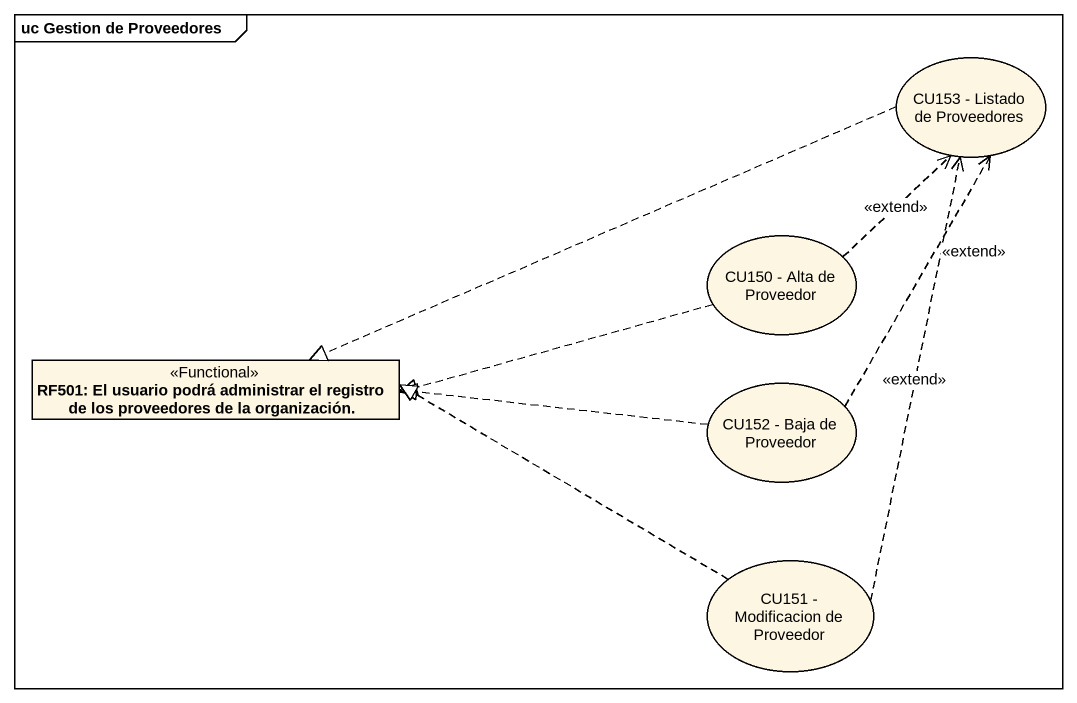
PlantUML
@startuml
mainframe uc Gestion de Proveedores
allowmixing
hide circle
hide empty members
usecase "CU153 - Listado de Proveedores" as CU153_Listado_de_Proveedores
usecase "CU150 - Alta de Proveedor" as CU150_Alta_de_Proveedor
class "RF501: El usuario podrá administrar el registro de los proveedores de la organización." as RF501_El_usuario_podrá <<Functional>>
usecase "CU152 - Baja de Proveedor" as CU152_Baja_de_Proveedor
usecase "CU151 - Modificacion de Proveedor" as CU151_Modificacion_de
CU153_Listado_de_Proveedores .left.|> RF501_El_usuario_podrá
CU150_Alta_de_Proveedor .up.> CU153_Listado_de_Proveedores : <<extend>>
CU150_Alta_de_Proveedor .left.|> RF501_El_usuario_podrá
CU152_Baja_de_Proveedor .up.> CU153_Listado_de_Proveedores : <<extend>>
CU152_Baja_de_Proveedor .left.|> RF501_El_usuario_podrá
CU151_Modificacion_de .up.> CU153_Listado_de_Proveedores : <<extend>>
CU151_Modificacion_de .left.|> RF501_El_usuario_podrá
@enduml
